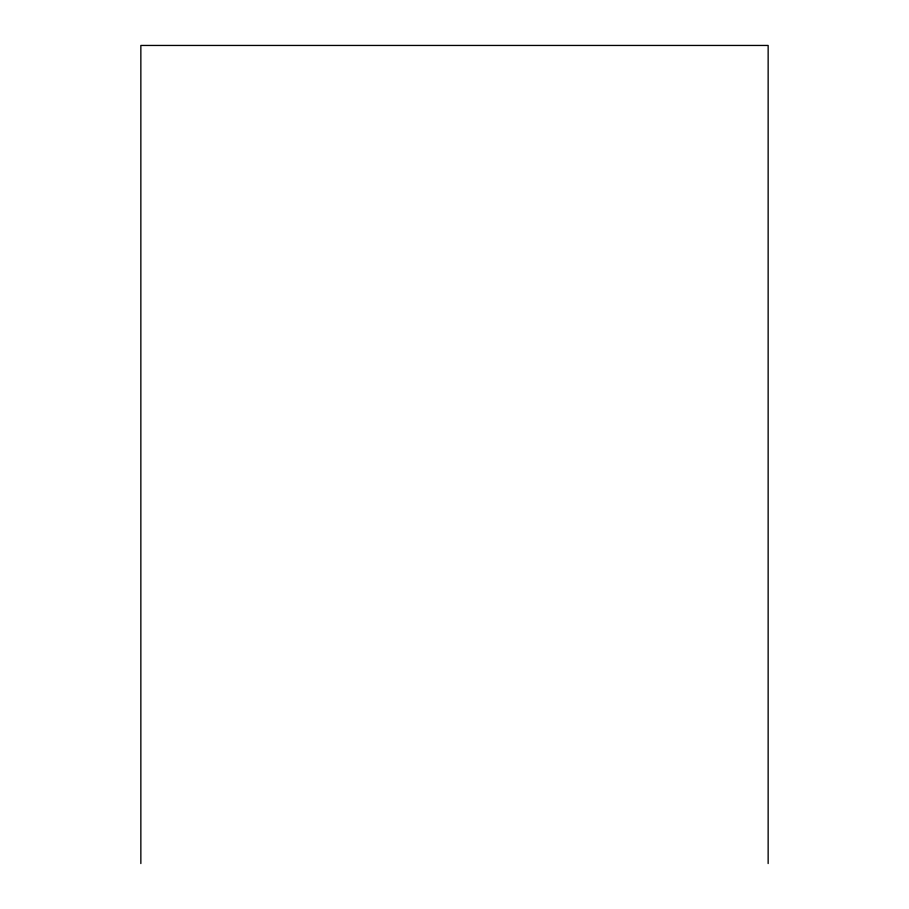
<?xml version="1.0" encoding="UTF-8"?>
<svg xmlns="http://www.w3.org/2000/svg" width="909" height="909" viewBox="0 0 909 909"><rect width="100%" height="100%" fill="white"/><g stroke="black" fill="none" stroke-linecap="round" stroke-linejoin="round"><path stroke-width="1.36" d="M768.15 863.55L768.15 45.45L140.85 45.45L140.85 863.55"/></g></svg>
